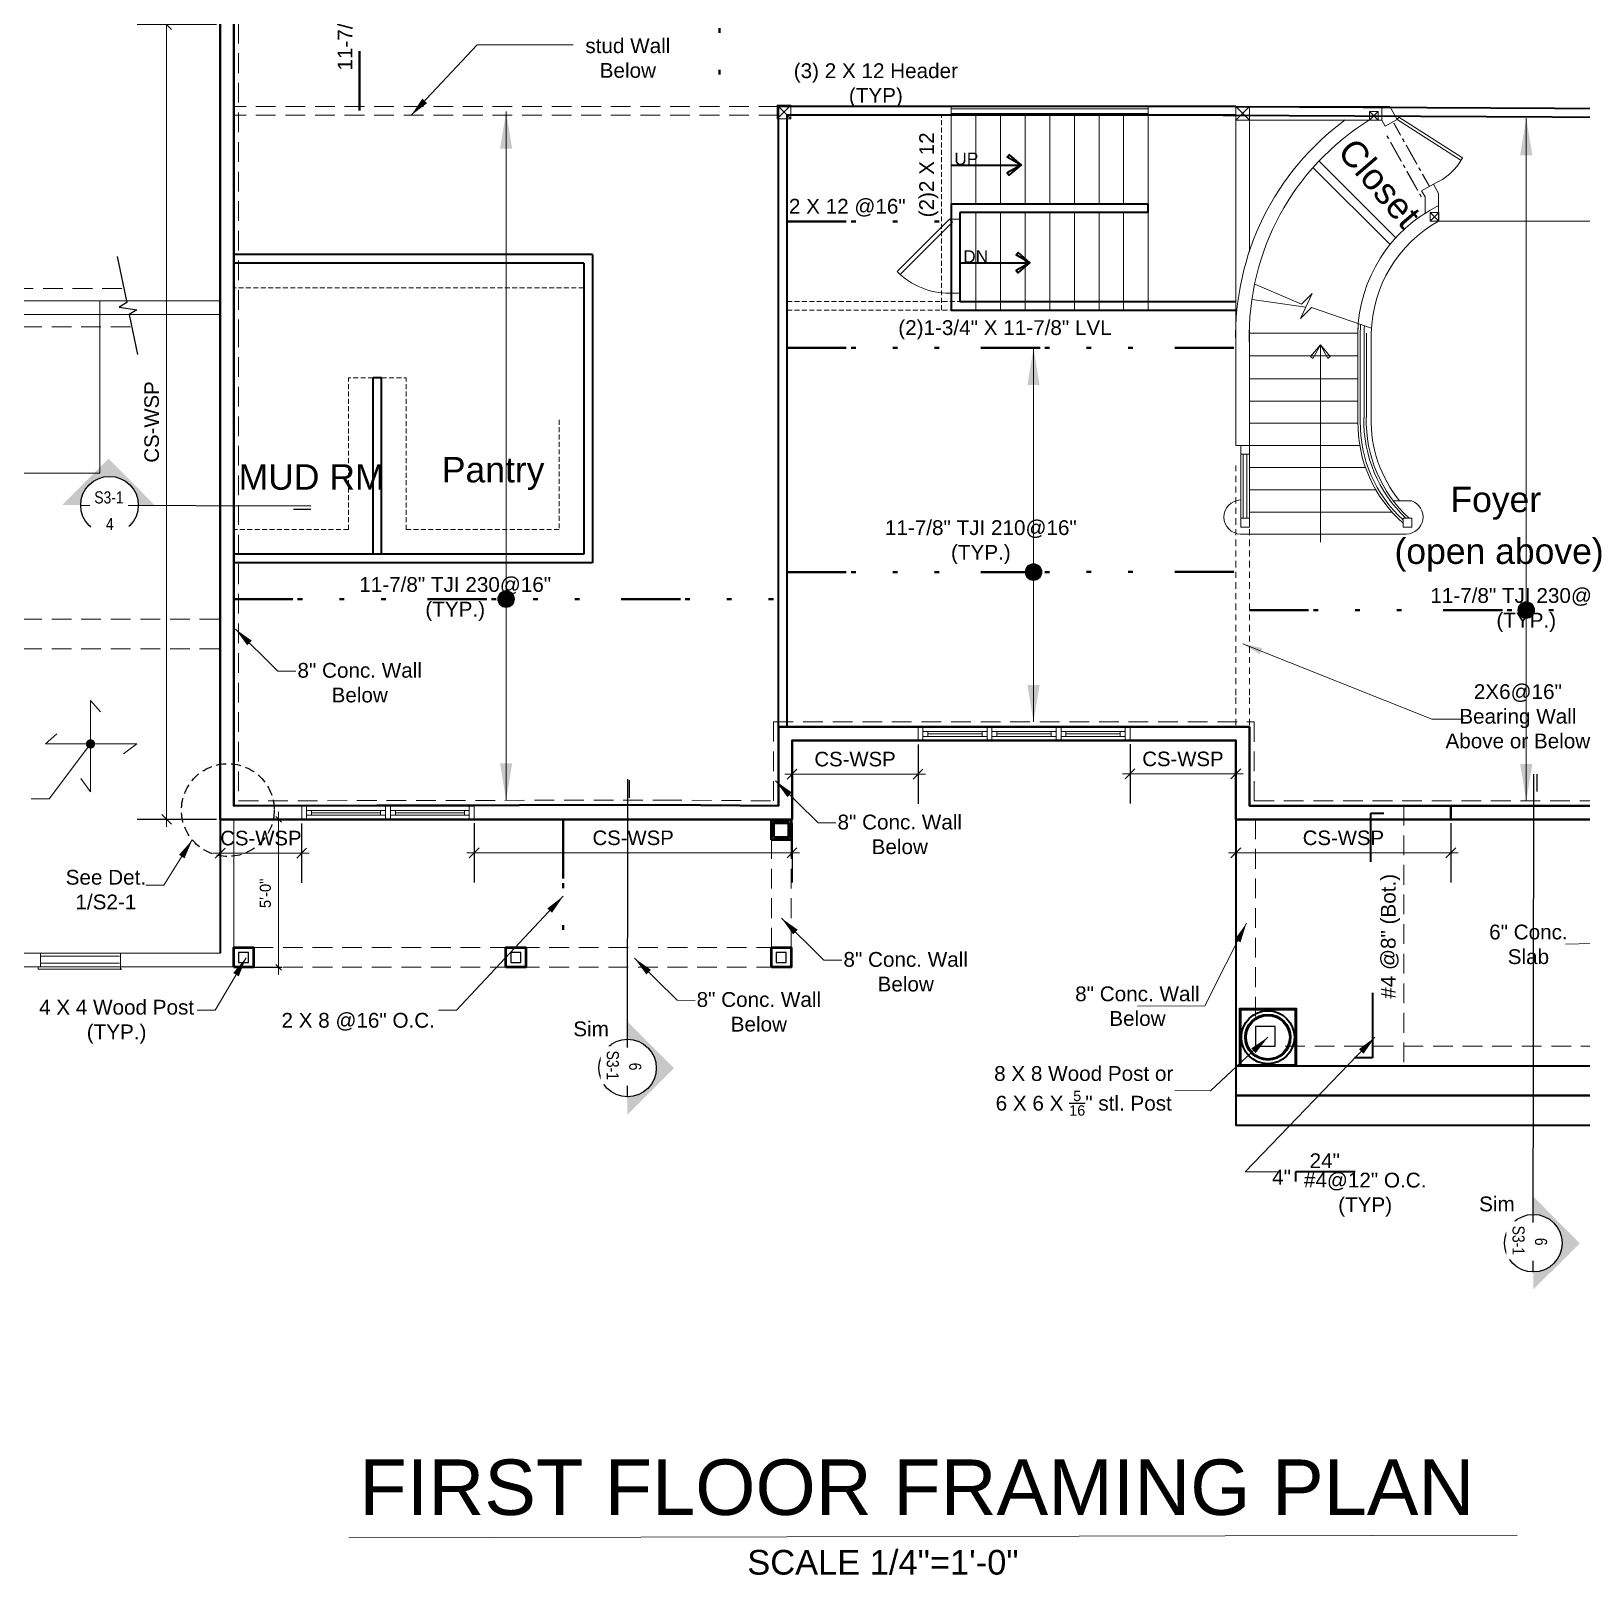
# Model space of a CAD drawing. Extents: x 4834 to 83801, y -13735 to 32221.
# Drawn here: x 11977 to 12607, y -8131 to -7505 of the extents above; entities that cross this region are included whole.
import ezdxf

# ---------------------------------------------------------------- set-up
doc = ezdxf.new("R2010")
doc.units = 0
doc.header["$LTSCALE"] = 8
doc.header["$MEASUREMENT"] = 0
for name, pattern in [('10183Civbase$0$DASHED', [0.75, 0.5, -0.25]), ('11136-Civbase$0${ Gas Line }', [3.355, 1, -0.08, 0.08, -0.625, 0.08, -0.625, 0.08, -0.625, -0.08, 0.08]), ('Dashed', [0.75, 0.5, -0.25]), ('Hidden (½x)', [0.1875, 0.125, -0.0625])]:
    doc.linetypes.add(name, pattern=pattern)
doc.layers.get('0').update_dxf_attribs({"lineweight": 9})
doc.layers.get('DefPoints').update_dxf_attribs({"color": 17})
for name, color, linetype in [('$1$DETAIL', 1, 'Continuous'), ('ANNSXTEXT', 2, 'Continuous'), ('PDF3_Text', 7, 'Continuous'), ('S-DIM', 3, 'Continuous'), ('S-MARK', 3, 'Continuous')]:
    doc.layers.add(name, color=color, linetype=linetype)
for name, color, linetype, lineweight in [('A-DIM-480', 52, 'Continuous', 18), ('A-stairs', 30, 'Continuous', 13), ('A-WALL', 7, 'Continuous', 40), ('A-Wall-New', 1, 'Continuous', 50), ('A-windoor', 2, 'Continuous', 13), ('AA-text', 1, 'Continuous', 25), ('Details', 2, 'Continuous', 15), ('DIM', 8, 'Continuous', 5), ('DIM_DA', 4, 'Continuous', 25), ('door', 43, 'Continuous', 13), ('TEXT', 6, 'Continuous', 25)]:
    doc.layers.add(name, color=color, linetype=linetype, lineweight=lineweight)
doc.layers.add('PDF2_Layer 1', color=7, linetype='Continuous', true_color=0xffffff)
doc.styles.add('Arial_1', font='arial.ttf', dxfattribs={"height": 5.901198})
doc.styles.add('PDF Arial', font='arial.ttf')
doc.styles.get("Standard").update_dxf_attribs({"font": 'stylu.ttf'})
doc.styles.add('Technic', font='technic_.ttf', dxfattribs={"height": 9.27907})
doc.styles.add('TX_1-4in', font='arial.ttf', dxfattribs={"height": 4})
doc.dimstyles.new('Forum 24', dxfattribs={"dimscale": 24, "dimtxt": 0.1875, "dimasz": 0.09375, "dimexe": 0.0625, "dimexo": 0.0625, "dimgap": 0.125, "dimtad": 1, "dimdec": 4, "dimrnd": 1, "dimzin": 7, "dimdsep": 46, "dimlunit": 4, "dimtxsty": 'Standard', "dimblk": 'OBLIQUE', "dimblk1": 'DIMTICK', "dimblk2": 'OBLIQUE', "dimcen": -0.0625, "dimdle": 0.125, "dimclrd": 256, "dimclre": 256, "dimclrt": 256, "dimadec": 0, "dimazin": 0, "dimtfac": 1, "dimtdec": 4, "dimtmove": 1, "dimatfit": 3, "dimfxl": 0.0625, "dimtvp": 1.2, "dimfrac": 2, "dimtolj": 1, "dimtzin": 7, "dimlwd": 13, "dimarcsym": 0})

# ---------------------------------------------------------------- blocks, each defined once
blk = doc.blocks.new('*U153')
for p, q in [((-18, 0), (14, 0)), ((-18, -3.75), (-18, -1.75)), ((-18, -1.75), (14, -1.75)), ((14, -3.75), (-18, -3.75)), ((-18, -5.5), (14, -5.5)), ((-16, -1.75), (-16, -3.75)), ((12, -2.75), (-16, -2.75)), ((12, -1.75), (12, -3.75)), ((14, -1.75), (14, -3.75))]:
    blk.add_line(p, q)
blk.add_lwpolyline([(-18, -5.5), (-20, -5.5), (-20, 0), (-18, 0)], close=True)
at = {"extrusion": (0, 0, -1)}
blk.add_lwpolyline([(-14, -5.5), (-16, -5.5), (-16, 0), (-14, 0)], close=True, dxfattribs=at)
blk = doc.blocks.new('*U427')
for p, q in [((-30, 0), (-30, 4)), ((0, 0), (0, 4))]:
    blk.add_line(p, q)
blk.add_lwpolyline([(0, 0), (-21.21, -21.21), (-22.45, -19.98), (-1.24, 1.24)], close=True)
blk.add_arc((0, 0), 30, 180, 225)
blk = doc.blocks.new('_Oblique')
at = {"color": 0, "linetype": 'ByBlock', "lineweight": -2}
blk.add_line((-0.5, -0.5), (0.5, 0.5), dxfattribs=at)
blk = doc.blocks.new('*D589')
at = {"layer": 'A-DIM-480', "lineweight": -2, "transparency": 16777216}
for p, q in [((12060.97, -7824.5), (12079.17, -7824.5)), ((12060.97, -7884.5), (12079.17, -7884.5))]:
    blk.add_line(p, q, dxfattribs=at)
at = {"layer": 'A-DIM-480', "lineweight": 13, "transparency": 16777216}
blk.add_line((12077.67, -7821.5), (12077.67, -7887.5), dxfattribs=at)
at = {"layer": 'DefPoints', "color": 0, "transparency": 16777216}
for p in [(12059.47, -7824.5), (12059.47, -7884.5), (12077.67, -7884.5)]:
    blk.add_point(p, dxfattribs=at)
at = {"layer": 'A-DIM-480', "lineweight": 13, "transparency": 16777216, "xscale": 2.25, "yscale": 2.25, "zscale": 2.25}
for p, rotation in [((12077.67, -7824.5), 90), ((12077.67, -7884.5), 270)]:
    blk.add_blockref('_Oblique', p, dxfattribs=dict(at, rotation=rotation))
at = {"layer": 'A-DIM-480', "transparency": 16777216, "insert": (12072.31, -7854.5), "char_height": 4.5, "attachment_point": 5, "rotation": 90}
blk.add_mtext('\\A1;5\'-0"', dxfattribs=at)
blk = doc.blocks.new('DIMTICK')
for p, q in [((0, 1), (0, -1)), ((-1, 0), (1, 0))]:
    blk.add_line(p, q)
at = {"const_width": 0.141}
blk.add_lwpolyline([(0.707, 0.707), (-0.707, -0.707)], dxfattribs=at)
blk = doc.blocks.new('*U154')
for p, q in [((-18, 0), (8, 0)), ((-18, -3.75), (-18, -1.75)), ((-18, -1.75), (8, -1.75)), ((8, -3.75), (-18, -3.75)), ((-18, -5.5), (8, -5.5)), ((-16, -1.75), (-16, -3.75)), ((6, -2.75), (-16, -2.75)), ((6, -1.75), (6, -3.75)), ((8, -1.75), (8, -3.75))]:
    blk.add_line(p, q)
blk.add_lwpolyline([(-18, -5.5), (-20, -5.5), (-20, 0), (-18, 0)], close=True)
at = {"extrusion": (0, 0, -1)}
blk.add_lwpolyline([(-8, -5.5), (-10, -5.5), (-10, 0), (-8, 0)], close=True, dxfattribs=at)
blk = doc.blocks.new('*U161')
for p, q in [((-12, 0), (14, 0)), ((-12, -3.75), (-12, -1.75)), ((-12, -1.75), (14, -1.75)), ((14, -3.75), (-12, -3.75)), ((-12, -5.5), (14, -5.5)), ((-10, -1.75), (-10, -3.75)), ((12, -2.75), (-10, -2.75)), ((12, -1.75), (12, -3.75)), ((14, -1.75), (14, -3.75))]:
    blk.add_line(p, q)
blk.add_lwpolyline([(-12, -5.5), (-14, -5.5), (-14, 0), (-12, 0)], close=True)
at = {"extrusion": (0, 0, -1)}
blk.add_lwpolyline([(-14, -5.5), (-16, -5.5), (-16, 0), (-14, 0)], close=True, dxfattribs=at)
blk = doc.blocks.new('*D604')
at = {"layer": 'DefPoints', "color": 0, "linetype": 'ByBlock', "transparency": 16777216}
for p in [(12053.93, -7502.2), (12032.26, -7824.5), (12053.97, -7824.5)]:
    blk.add_point(p, dxfattribs=at)
at = {"layer": 'DIM_DA', "linetype": 'ByBlock', "lineweight": -2, "transparency": 16777216}
for p, q in [((12052.43, -7502.2), (12020.26, -7502.2)), ((12052.47, -7824.5), (12020.26, -7824.5))]:
    blk.add_line(p, q, dxfattribs=at)
at = {"layer": 'DIM_DA', "lineweight": 13, "transparency": 16777216}
blk.add_line((12032.26, -7499.2), (12032.26, -7827.5), dxfattribs=at)
at = {"layer": 'DIM_DA', "linetype": 'ByBlock', "lineweight": 13, "transparency": 16777216, "xscale": 4, "yscale": 4, "zscale": 4}
for p, rotation in [((12032.26, -7502.2), 90), ((12032.26, -7824.5), 270)]:
    blk.add_blockref('_Oblique', p, dxfattribs=dict(at, rotation=rotation))
at = {"layer": 'DIM_DA', "linetype": 'ByBlock', "transparency": 16777216, "insert": (12026.21, -7663.35), "char_height": 5.901, "attachment_point": 5, "rotation": 90, "style": 'Arial_1'}
blk.add_mtext('\\A1;CS-WSP', dxfattribs=at)
blk = doc.blocks.new('*D615')
at = {"layer": 'DefPoints', "color": 0, "linetype": 'ByBlock', "transparency": 16777216}
for p in [(12465.95, -7824.5), (12553.2, -7824.5), (12553.2, -7838.07)]:
    blk.add_point(p, dxfattribs=at)
at = {"layer": 'DIM_DA', "linetype": 'ByBlock', "lineweight": -2, "transparency": 16777216}
for p, q in [((12465.95, -7826), (12465.95, -7850.07)), ((12553.2, -7826), (12553.2, -7850.07))]:
    blk.add_line(p, q, dxfattribs=at)
at = {"layer": 'DIM_DA', "lineweight": 13, "transparency": 16777216}
blk.add_line((12462.95, -7838.07), (12556.2, -7838.07), dxfattribs=at)
at = {"layer": 'DIM_DA', "linetype": 'ByBlock', "lineweight": 13, "transparency": 16777216, "xscale": 4, "yscale": 4, "zscale": 4, "rotation": 180}
blk.add_blockref('_Oblique', (12465.95, -7838.07), dxfattribs=at)
at = {"layer": 'DIM_DA', "linetype": 'ByBlock', "lineweight": 13, "transparency": 16777216, "xscale": 4, "yscale": 4, "zscale": 4}
blk.add_blockref('_Oblique', (12553.2, -7838.07), dxfattribs=at)
at = {"layer": 'DIM_DA', "linetype": 'ByBlock', "transparency": 16777216, "insert": (12509.58, -7832.02), "char_height": 5.901, "attachment_point": 5, "style": 'Arial_1'}
blk.add_mtext('\\A1;CS-WSP', dxfattribs=at)
blk = doc.blocks.new('*D616')
at = {"layer": 'DefPoints', "color": 0, "linetype": 'ByBlock', "transparency": 16777216}
for p in [(12423.05, -7792.5), (12465.95, -7792.5), (12465.95, -7806.07)]:
    blk.add_point(p, dxfattribs=at)
at = {"layer": 'DIM_DA', "linetype": 'ByBlock', "lineweight": -2, "transparency": 16777216}
for p, q in [((12423.05, -7794), (12423.05, -7818.07)), ((12465.95, -7794), (12465.95, -7818.07))]:
    blk.add_line(p, q, dxfattribs=at)
at = {"layer": 'DIM_DA', "lineweight": 13, "transparency": 16777216}
blk.add_line((12420.05, -7806.07), (12468.95, -7806.07), dxfattribs=at)
at = {"layer": 'DIM_DA', "linetype": 'ByBlock', "lineweight": 13, "transparency": 16777216, "xscale": 4, "yscale": 4, "zscale": 4, "rotation": 180}
blk.add_blockref('_Oblique', (12423.05, -7806.07), dxfattribs=at)
at = {"layer": 'DIM_DA', "linetype": 'ByBlock', "lineweight": 13, "transparency": 16777216, "xscale": 4, "yscale": 4, "zscale": 4}
blk.add_blockref('_Oblique', (12465.95, -7806.07), dxfattribs=at)
at = {"layer": 'DIM_DA', "linetype": 'ByBlock', "transparency": 16777216, "insert": (12444.5, -7800.02), "char_height": 5.901, "attachment_point": 5, "style": 'Arial_1'}
blk.add_mtext('\\A1;CS-WSP', dxfattribs=at)
blk = doc.blocks.new('*D617')
at = {"layer": 'DefPoints', "color": 0, "linetype": 'ByBlock', "transparency": 16777216}
for p in [(12285.95, -7792.5), (12337.05, -7792.58), (12337.05, -7806.15)]:
    blk.add_point(p, dxfattribs=at)
at = {"layer": 'DIM_DA', "linetype": 'ByBlock', "lineweight": -2, "transparency": 16777216}
for p, q in [((12285.95, -7794), (12285.95, -7818.15)), ((12337.05, -7794.08), (12337.05, -7818.15))]:
    blk.add_line(p, q, dxfattribs=at)
at = {"layer": 'DIM_DA', "lineweight": 13, "transparency": 16777216}
blk.add_line((12282.95, -7806.15), (12340.05, -7806.15), dxfattribs=at)
at = {"layer": 'DIM_DA', "linetype": 'ByBlock', "lineweight": 13, "transparency": 16777216, "xscale": 4, "yscale": 4, "zscale": 4, "rotation": 180}
blk.add_blockref('_Oblique', (12285.95, -7806.15), dxfattribs=at)
at = {"layer": 'DIM_DA', "linetype": 'ByBlock', "lineweight": 13, "transparency": 16777216, "xscale": 4, "yscale": 4, "zscale": 4}
blk.add_blockref('_Oblique', (12337.05, -7806.15), dxfattribs=at)
at = {"layer": 'DIM_DA', "linetype": 'ByBlock', "transparency": 16777216, "insert": (12311.5, -7800.1), "char_height": 5.901, "attachment_point": 5, "style": 'Arial_1'}
blk.add_mtext('\\A1;CS-WSP', dxfattribs=at)
blk = doc.blocks.new('*D618')
at = {"layer": 'DefPoints', "color": 0, "linetype": 'ByBlock', "transparency": 16777216}
for p in [(12157.03, -7824.5), (12285.95, -7824.5), (12285.95, -7838.07)]:
    blk.add_point(p, dxfattribs=at)
at = {"layer": 'DIM_DA', "linetype": 'ByBlock', "lineweight": -2, "transparency": 16777216}
for p, q in [((12157.03, -7826), (12157.03, -7850.07)), ((12285.95, -7826), (12285.95, -7850.07))]:
    blk.add_line(p, q, dxfattribs=at)
at = {"layer": 'DIM_DA', "lineweight": 13, "transparency": 16777216}
blk.add_line((12154.03, -7838.07), (12288.95, -7838.07), dxfattribs=at)
at = {"layer": 'DIM_DA', "linetype": 'ByBlock', "lineweight": 13, "transparency": 16777216, "xscale": 4, "yscale": 4, "zscale": 4, "rotation": 180}
blk.add_blockref('_Oblique', (12157.03, -7838.07), dxfattribs=at)
at = {"layer": 'DIM_DA', "linetype": 'ByBlock', "lineweight": 13, "transparency": 16777216, "xscale": 4, "yscale": 4, "zscale": 4}
blk.add_blockref('_Oblique', (12285.95, -7838.07), dxfattribs=at)
at = {"layer": 'DIM_DA', "linetype": 'ByBlock', "transparency": 16777216, "insert": (12221.49, -7832.02), "char_height": 5.901, "attachment_point": 5, "style": 'Arial_1'}
blk.add_mtext('\\A1;CS-WSP', dxfattribs=at)
blk = doc.blocks.new('*D619')
at = {"layer": 'DefPoints', "color": 0, "linetype": 'ByBlock', "transparency": 16777216}
for p in [(12087.03, -7824.62), (12053.97, -7824.84), (12087.03, -7838.18)]:
    blk.add_point(p, dxfattribs=at)
at = {"layer": 'DIM_DA', "linetype": 'ByBlock', "lineweight": -2, "transparency": 16777216}
for p, q in [((12053.97, -7826.34), (12053.97, -7850.18)), ((12087.03, -7826.12), (12087.03, -7850.18))]:
    blk.add_line(p, q, dxfattribs=at)
at = {"layer": 'DIM_DA', "lineweight": 13, "transparency": 16777216}
blk.add_line((12050.97, -7838.18), (12090.03, -7838.18), dxfattribs=at)
at = {"layer": 'DIM_DA', "linetype": 'ByBlock', "lineweight": 13, "transparency": 16777216, "xscale": 4, "yscale": 4, "zscale": 4, "rotation": 180}
blk.add_blockref('_Oblique', (12053.97, -7838.18), dxfattribs=at)
at = {"layer": 'DIM_DA', "linetype": 'ByBlock', "lineweight": 13, "transparency": 16777216, "xscale": 4, "yscale": 4, "zscale": 4}
blk.add_blockref('_Oblique', (12087.03, -7838.18), dxfattribs=at)
at = {"layer": 'DIM_DA', "linetype": 'ByBlock', "transparency": 16777216, "insert": (12070.5, -7832.13), "char_height": 5.901, "attachment_point": 5, "style": 'Arial_1'}
blk.add_mtext('\\A1;CS-WSP', dxfattribs=at)

msp = doc.modelspace()

# ---------------------------------------------------------------- hatches: boundary and pattern name
at = {"layer": 'DIM'}
h = msp.add_hatch(color=1, dxfattribs=at)
h.dxf.hatch_style = 1
edge = h.paths.add_edge_path()
edge.add_arc((12383.88898, -7724.20035), 3.37863, 0, 360)
h = msp.add_hatch(color=1, dxfattribs=at)
h.dxf.hatch_style = 1
edge = h.paths.add_edge_path()
edge.add_arc((12169.96492, -7735.15103), 3.37863, 0, 360)
h = msp.add_hatch(color=1, dxfattribs=at)
h.dxf.hatch_style = 1
edge = h.paths.add_edge_path()
edge.add_arc((12583.75496, -7739.62381), 3.37863, 0, 360)
at = {"layer": 'S-MARK'}
h = msp.add_hatch(color=256, dxfattribs=at)
edge = h.paths.add_edge_path()
edge.add_line((12008.66413, -7678.24146), (11989.77131, -7697.07265))
edge.add_line((11989.77131, -7697.07265), (11997.40985, -7697.03888))
edge.add_arc((12009.08116, -7697.1003), 11.67146, -0.11388232, 179.6984626, ccw=False)
edge.add_line((12020.7526, -7697.1235), (12027.49531, -7697.13428))
edge.add_line((12027.49531, -7697.13428), (12008.66413, -7678.24146))
for points in [[(12238.07013, -7925.40392), (12219.23894, -7906.5111), (12219.2272, -7913.70166, -1), (12219.18906, -7937.04455), (12219.17732, -7944.2351)], [(12605.48204, -7996.40276), (12586.65086, -7977.50995), (12586.63911, -7984.7005, -1), (12586.60098, -8008.04339), (12586.58923, -8015.23395)]]:
    msp.add_hatch(color=256, dxfattribs=at).paths.add_polyline_path(points)

# ---------------------------------------------------------------- linework, layer by layer
at = {"layer": '$1$DETAIL'}
for p, q in [((12065.46384, -7878.50404), (12061.46384, -7878.50404)), ((12061.46384, -7878.50404), (12061.46384, -7882.50404)), ((12065.46384, -7882.50404), (12065.46384, -7878.50404)), ((12175.9316, -7878.50404), (12171.9316, -7878.50404)), ((12171.9316, -7878.50404), (12171.9316, -7882.50404)), ((12175.9316, -7882.50404), (12175.9316, -7878.50404)), ((12283.561, -7878.50404), (12279.561, -7878.50404)), ((12279.561, -7878.50404), (12279.561, -7882.50404)), ((12283.561, -7882.50404), (12283.561, -7878.50404)), ((12061.46384, -7882.50404), (12065.46384, -7882.50404)), ((12171.9316, -7882.50404), (12175.9316, -7882.50404)), ((12279.561, -7882.50404), (12283.561, -7882.50404))]:
    msp.add_line(p, q, dxfattribs=at)
msp.add_lwpolyline([(12473.95492, -7916.50381), (12481.95492, -7916.50381), (12481.95492, -7908.50381), (12473.95492, -7908.50381)], close=True, dxfattribs=at)
at = {"layer": 'A-stairs'}
for p, q in [((12350.45208, -7535.46448), (12350.45208, -7574.96448)), ((12350.45208, -7536.3123), (12430.45208, -7536.3123)), ((12350.45208, -7538.3123), (12430.45208, -7538.3123)), ((12360.45208, -7538.96448), (12360.45208, -7574.96448)), ((12370.45208, -7538.96448), (12370.45208, -7574.96448)), ((12380.45208, -7538.96448), (12380.45208, -7574.96448)), ((12390.45208, -7538.96448), (12390.45208, -7574.96448)), ((12400.45208, -7538.96448), (12400.45208, -7574.96448)), ((12410.45208, -7538.96448), (12410.45208, -7574.96448)), ((12420.45208, -7538.96448), (12420.45208, -7574.96448)), ((12430.45208, -7535.46448), (12430.45208, -7574.96448)), ((12360.45208, -7578.46448), (12360.45208, -7617.98448)), ((12370.45208, -7578.46448), (12370.45208, -7617.98448)), ((12380.45208, -7578.46448), (12380.45208, -7617.98448)), ((12390.45208, -7578.46448), (12390.45208, -7617.98448)), ((12400.45208, -7578.46448), (12400.45208, -7617.98448)), ((12410.45208, -7578.46448), (12410.45208, -7617.98448)), ((12420.45208, -7578.46448), (12420.45208, -7617.98448)), ((12430.45208, -7578.46448), (12430.45208, -7617.98448)), ((12613.71499, -7581.94448), (12548.05297, -7581.94448))]:
    msp.add_line(p, q, dxfattribs=at)
for points in [[(12279.96878, -7540.36971), (12285.48811, -7540.36971), (12285.48811, -7534.84971), (12279.96878, -7534.84971)], [(12465.95492, -7540.98448), (12471.47426, -7540.98448), (12471.47426, -7535.46448), (12465.95492, -7535.46448)], [(12523.71492, -7540.98448), (12520.19426, -7540.98448), (12520.19426, -7537.46448), (12523.71492, -7537.46448)], [(12531.39492, -7540.74448), (12557.31426, -7557.30448), (12557.95492, -7556.26448), (12532.03426, -7539.70448)], [(12544.75486, -7581.94448), (12548.27486, -7581.94448), (12548.27486, -7578.42515), (12544.75486, -7578.42515)], [(12467.95492, -7676.42381), (12471.47426, -7676.42381), (12471.47426, -7672.90381), (12467.95492, -7672.90381)], [(12467.95492, -7705.94381), (12471.47426, -7705.94381), (12471.47426, -7702.42381), (12467.95492, -7702.42381)], [(12533.87492, -7705.94381), (12537.31492, -7705.94381), (12537.31492, -7702.42381), (12533.87492, -7702.42381)]]:
    msp.add_lwpolyline(points, close=True, dxfattribs=at)
for points in [[(12279.96878, -7534.84971), (12285.48811, -7540.36971)], [(12285.48878, -7534.84971), (12279.96944, -7540.36971)], [(12465.95492, -7540.98448), (12465.95492, -7535.46448), (12528.43426, -7535.46448), (12531.39492, -7540.74448)], [(12465.95492, -7535.46448), (12471.47426, -7540.98448)], [(12465.95492, -7672.90381), (12465.95492, -7540.98381)], [(12525.23492, -7540.98448), (12520.19426, -7540.98448), (12465.95492, -7540.98448), (12510.35492, -7540.98448)], [(12471.47492, -7535.46448), (12465.95559, -7540.98448)], [(12471.47492, -7594.34448), (12471.47492, -7540.98448)], [(12523.71492, -7540.98448), (12520.19426, -7537.46448)], [(12520.19492, -7540.98448), (12523.71559, -7537.46448)], [(12525.23492, -7540.98448), (12525.23492, -7535.46448)], [(12531.39559, -7540.74448), (12526.59492, -7543.46448), (12525.23559, -7540.98448)], [(12497.23492, -7560.10441), (12528.35492, -7591.22508)], [(12499.71492, -7557.62448), (12530.83492, -7588.74448)], [(12542.75486, -7578.74448), (12542.75486, -7572.10448), (12541.31486, -7569.62448)], [(12548.27492, -7581.94448), (12544.75426, -7578.42515)], [(12544.75486, -7581.94448), (12548.27552, -7578.42515)], [(12496.67492, -7616.90381), (12492.19426, -7621.38448), (12496.91426, -7611.22381), (12492.59426, -7615.54381), (12473.63426, -7607.46381)], [(12494.35492, -7616.82381), (12472.51492, -7613.62315)], [(12520.99499, -7625.30315), (12496.67499, -7616.90315)], [(12471.47492, -7642.18381), (12471.47492, -7626.10448)], [(12471.47492, -7681.86381), (12471.47492, -7627.38381), (12515.47492, -7627.38381), (12515.47492, -7663.22381)], [(12518.91499, -7661.54381), (12518.91499, -7627.38448)], [(12500.27492, -7712.10381), (12500.27492, -7632.02315), (12503.31426, -7637.62315), (12504.27492, -7636.82381), (12500.27492, -7632.02315), (12497.23426, -7637.62315), (12496.27492, -7636.82381), (12500.27492, -7632.02315)], [(12517.95492, -7629.62381), (12517.95492, -7661.70381)], [(12515.47492, -7636.58315), (12471.47492, -7636.58315)], [(12515.47492, -7645.86381), (12471.47492, -7645.86381)], [(12520.91499, -7645.62381), (12520.91499, -7657.86381)], [(12471.47492, -7664.58315), (12471.47492, -7648.82381)], [(12515.47492, -7654.90381), (12471.47492, -7654.90381)], [(12515.47492, -7663.86381), (12471.47492, -7663.86381)], [(12516.19492, -7672.90381), (12471.47492, -7672.90381), (12465.95559, -7672.90381)], [(12467.95492, -7702.42381), (12467.95492, -7676.42381), (12471.47426, -7676.42381)], [(12468.99499, -7702.42381), (12468.99499, -7676.42381)], [(12470.43492, -7702.42381), (12470.43492, -7676.42381)], [(12471.47492, -7702.42381), (12471.47492, -7676.42381)], [(12465.95492, -7680.98381), (12465.95492, -7683.30315)], [(12465.95492, -7685.14381), (12465.95492, -7687.78381)], [(12518.51492, -7681.86381), (12471.47426, -7681.86381)], [(12471.47492, -7680.98381), (12471.47492, -7683.30315)], [(12471.47492, -7685.14381), (12471.47492, -7687.78381)], [(12465.95492, -7689.54381), (12465.95492, -7691.94448)], [(12522.67492, -7690.90381), (12471.47426, -7690.90381)], [(12471.47492, -7689.54381), (12471.47492, -7691.94448)], [(12465.95492, -7693.78381), (12465.95492, -7696.42381)], [(12465.95492, -7698.18381), (12465.95492, -7700.58381)], [(12471.47492, -7693.78381), (12471.47492, -7696.42381)], [(12471.47492, -7698.18381), (12471.47492, -7700.58381)], [(12537.31492, -7695.38381), (12529.95559, -7695.38381)], [(12465.95492, -7702.42381), (12465.95492, -7705.06381)], [(12529.23492, -7699.86381), (12471.47426, -7699.86381)], [(12471.47492, -7702.42381), (12471.47492, -7705.06381)], [(12465.95492, -7706.82381), (12465.95492, -7709.22381)], [(12465.95492, -7711.06381), (12465.95492, -7713.70381)], [(12535.15492, -7708.90381), (12467.95559, -7708.90381)], [(12471.47492, -7706.82381), (12471.47492, -7709.22381)], [(12471.47492, -7711.06381), (12471.47492, -7713.70381)], [(12465.95492, -7715.46315), (12465.95492, -7717.86381)], [(12471.47492, -7715.46315), (12471.47492, -7717.86381)], [(12465.95492, -7719.70381), (12465.95492, -7722.34381)], [(12471.47492, -7719.70381), (12471.47492, -7722.34381)], [(12465.95492, -7724.10381), (12465.95492, -7726.50381)], [(12465.95492, -7728.34381), (12465.95492, -7730.98381)], [(12471.47492, -7724.10381), (12471.47492, -7726.50381)], [(12471.47492, -7728.34381), (12471.47492, -7730.98381)], [(12465.95492, -7732.74315), (12465.95492, -7735.14381)], [(12471.47492, -7732.74315), (12471.47492, -7735.14381)], [(12465.95492, -7736.98381), (12465.95492, -7739.62381)], [(12465.95492, -7741.38381), (12465.95492, -7743.78381)], [(12471.47492, -7736.98381), (12471.47492, -7739.62381)], [(12471.47492, -7741.38381), (12471.47492, -7743.78381)], [(12465.95492, -7745.62381), (12465.95492, -7748.26381)], [(12471.47492, -7745.62381), (12471.47492, -7748.26381)], [(12465.95492, -7750.02315), (12465.95492, -7752.42381)], [(12465.95492, -7754.26381), (12465.95492, -7756.90381)], [(12471.47492, -7750.02315), (12471.47492, -7752.42381)], [(12471.47492, -7754.26381), (12471.47492, -7756.90381)], [(12465.95492, -7758.66381), (12465.95492, -7761.06381)], [(12471.47492, -7758.66381), (12471.47492, -7761.06381)], [(12465.95492, -7762.90381), (12465.95492, -7765.54381)], [(12465.95492, -7767.30315), (12465.95492, -7769.70381)], [(12471.47492, -7762.90381), (12471.47492, -7765.54381)], [(12471.47492, -7767.30315), (12471.47492, -7769.70381)], [(12465.95492, -7771.54381), (12465.95492, -7774.18381)], [(12471.47492, -7771.54381), (12471.47492, -7774.18381)], [(12465.95492, -7775.07351), (12465.95492, -7777.71351)], [(12465.95492, -7779.47284), (12465.95492, -7781.87351)], [(12471.47492, -7775.07351), (12471.47492, -7777.71351)], [(12471.47492, -7779.47284), (12471.47492, -7781.87351)], [(12465.95492, -7783.71351), (12465.95492, -7786.35351)], [(12471.47492, -7783.71351), (12471.47492, -7786.35351)]]:
    msp.add_lwpolyline(points, dxfattribs=at)
for points in [[(12520.91499, -7661.54381), (12520.91499, -7627.38448, -0.265595751), (12548.19492, -7581.86448), (12548.19492, -7570.66448), (12546.11559, -7566.90448), (12541.31492, -7569.62448)], [(12516.43492, -7663.22381), (12516.43492, -7627.38381, -0.017137568), (12516.56159, -7623.72515)]]:
    msp.add_lwpolyline(points, format="xyb", dxfattribs=at)
for centre, radius, start, end in [((12574.39682, -7628.46198), 108.52015, 126.18862973, 181.30728704), ((12574.39448, -7628.46174), 103.00048, 121.76701533, 181.34039933), ((12537.28199, -7545.18833), 23.39549, 292.14665107, 331.90593079), ((12574.39639, -7628.46449), 59.00045, 116.37231555, 178.8293423), ((12569.98765, -7627.37349), 54.51206, 175.80564923, 180.00104607), ((12572.77472, -7628.51792), 54.83095, 175.60608831, 181.15569092), ((12569.19903, -7663.90273), 53.72248, 179.21546726, 228.87695186), ((12569.1945, -7663.90417), 52.75794, 179.20896881, 227.92353473), ((12572.55945, -7662.78234), 54.68268, 178.82584692, 226.416946), ((12572.55017, -7662.7852), 53.7164, 178.66937978, 227.55065087), ((12572.55771, -7662.78215), 51.72334, 178.67244474, 219.05007308), ((12468.07198, -7701.90407), 6.91973, 91.63188361, 268.35982299), ((12534.95638, -7701.90254), 6.92079, 271.64389975, 70.47443192)]:
    msp.add_arc(centre, radius, start, end, dxfattribs=at)
for points in [[(12528.19426, -7548.42448), (12526.99492, -7547.38448), (12527.47426, -7547.14448)], [(12527.71492, -7548.66448), (12528.19426, -7548.42448), (12526.99492, -7547.38448)], [(12532.99626, -7546.98448), (12529.79559, -7542.18381), (12530.19492, -7541.94448)], [(12532.59492, -7547.22448), (12532.99626, -7546.98448), (12529.79559, -7542.18381)], [(12533.31499, -7557.62448), (12528.51499, -7550.02381), (12528.91499, -7549.78448)], [(12532.91499, -7557.86448), (12533.31499, -7557.62448), (12528.51499, -7550.02381)], [(12534.51559, -7549.62448), (12533.31492, -7548.58448), (12533.79559, -7548.26448)], [(12534.03492, -7549.86448), (12534.51559, -7549.62448), (12533.31492, -7548.58448)], [(12539.63492, -7558.74448), (12534.83492, -7551.14448), (12535.23492, -7550.90448)], [(12539.23492, -7558.98448), (12539.63492, -7558.74448), (12534.83492, -7551.14448)], [(12534.83559, -7560.18448), (12533.63492, -7559.14448), (12534.03492, -7558.90448)], [(12534.35492, -7560.42448), (12534.83559, -7560.18448), (12533.63492, -7559.14448)], [(12541.15426, -7561.38448), (12539.95492, -7560.34448), (12540.35492, -7560.10448)], [(12539.95492, -7569.38448), (12535.07426, -7561.78448), (12535.55492, -7561.54448)], [(12539.55492, -7569.62448), (12539.95492, -7569.38448), (12535.07426, -7561.78448)], [(12540.67492, -7561.62448), (12541.15426, -7561.38448), (12539.95492, -7560.34448)], [(12544.67492, -7567.70515), (12541.39492, -7562.90448), (12541.87359, -7562.66448)], [(12544.27492, -7567.94448), (12544.67492, -7567.70515), (12541.39492, -7562.90448)], [(12541.39499, -7571.94455), (12540.27499, -7570.90455), (12540.67499, -7570.66455)], [(12540.99499, -7572.26455), (12541.39499, -7571.94455), (12540.27499, -7570.90455)]]:
    msp.add_solid(points, dxfattribs=at)
at = {"layer": 'A-WALL'}
for p, q in [((12465.95492, -7535.46448), (12280.45492, -7535.46448)), ((12280.45492, -7787.00381), (12280.45492, -7535.46448)), ((12465.95492, -7538.96448), (12283.95492, -7538.96448)), ((12283.95492, -7787.00381), (12283.95492, -7538.96448)), ((12460.83288, -7538.96448), (12886.51492, -7540.98448)), ((12465.95492, -7535.46448), (12886.51492, -7537.46448)), ((12430.45208, -7574.96448), (12350.52252, -7574.96448)), ((12350.52252, -7574.96448), (12350.52252, -7617.98448)), ((12353.95208, -7578.46448), (12353.95208, -7614.48448)), ((12430.45208, -7578.46448), (12353.95208, -7578.46448)), ((12430.45208, -7578.46448), (12430.45208, -7574.96448)), ((12204.93492, -7595.46448), (12204.93492, -7720.50381)), ((12201.43492, -7598.96448), (12201.43492, -7717.00381)), ((12353.95208, -7614.48448), (12465.95492, -7614.48448)), ((12350.45208, -7617.98448), (12465.95492, -7617.98448)), ((12115.97492, -7717.00381), (12115.97492, -7645.39209)), ((12119.47492, -7645.39209), (12115.97492, -7645.39209)), ((12119.47492, -7717.00381), (12119.47492, -7645.39209)), ((12201.43492, -7717.00381), (12059.47492, -7717.00381)), ((12204.93492, -7720.50381), (12059.47492, -7720.50381)), ((12053.97492, -7824.50381), (12053.97492, -7878.81048))]:
    msp.add_line(p, q, dxfattribs=at)
for points in [[(12350.33715, -7559.22437), (12378.81782, -7559.22437), (12373.21715, -7562.26504), (12374.01782, -7563.22437), (12378.81782, -7559.22437), (12373.21715, -7555.96981), (12374.01782, -7555.00915), (12378.81782, -7559.22437)], [(12090.20569, -7595.46448), (12059.88386, -7595.46448)], [(12204.93492, -7595.46448), (12090.20569, -7595.46448)], [(12353.95208, -7598.85544), (12382.43275, -7598.85544), (12376.83208, -7601.89611), (12377.63275, -7602.85544), (12382.43275, -7598.85544), (12376.83208, -7595.60088), (12377.63275, -7594.64022), (12382.43275, -7598.85544)], [(12090.20569, -7598.96448), (12059.88989, -7598.96448)], [(12201.43492, -7598.96448), (12090.20569, -7598.96448)], [(12465.95492, -7824.50381), (12465.95492, -7924.50381), (12696.03426, -7924.50381), (12696.03426, -7828.50381)], [(12465.95492, -7924.50381), (12465.95492, -7948.50381), (12696.03426, -7948.50381), (12696.03426, -7924.50381)], [(12696.03426, -7936.50381), (12465.95492, -7936.50381), (12696.03426, -7936.50381)]]:
    msp.add_lwpolyline(points, dxfattribs=at)
for points in [[(12467.47492, -7924.50381), (12490.59559, -7924.50381), (12490.59559, -7901.38315), (12467.47492, -7901.38315)], [(12467.47492, -7924.50381), (12490.59559, -7924.50381), (12490.59559, -7901.38315), (12467.47492, -7901.38315)], [(12467.87492, -7924.10315), (12490.19426, -7924.10315), (12490.19426, -7901.78381), (12467.87492, -7901.78381)], [(12467.87492, -7924.10315), (12490.19426, -7924.10315), (12490.19426, -7901.78381), (12467.87492, -7901.78381)]]:
    msp.add_lwpolyline(points, close=True, dxfattribs=at)
for centre, radius in [((12478.95529, -7912.86485), 10.76103), ((12478.95529, -7912.86485), 10.76103), ((12478.95516, -7912.86339), 9.23957), ((12478.95516, -7912.86339), 9.23957), ((12478.95574, -7912.86397), 8.84082), ((12478.95574, -7912.86397), 8.84082)]:
    msp.add_circle(centre, radius, dxfattribs=at)
at = {"layer": 'A-Wall-New'}
msp.add_line((12553.20275, -7824.50381), (12553.20275, -7819.00381), dxfattribs=at)
for points in [[(12860.03483, -7792.50381), (12892.03492, -7792.50381), (12892.03492, -7236.42448), (12696.03492, -7236.42448), (12696.03492, -7176.42448), (12437.63587, -7176.42448), (12437.63587, -7236.42448), (12156.0758, -7236.42448), (12156.0758, -7350.33181), (12053.97492, -7350.35503), (12053.97492, -7624.84575)], [(12854.53483, -7787.00381), (12886.53492, -7787.00381), (12886.53492, -7241.92448), (12690.53492, -7241.92448), (12690.53492, -7181.92448), (12443.13587, -7181.92448), (12443.13587, -7241.92448), (12161.5758, -7241.92448), (12161.5758, -7355.83055), (12059.47492, -7355.85376), (12059.47492, -7625.07048)], [(12053.97492, -7624.84575), (12053.97492, -7824.50381), (12233.15162, -7824.50381)], [(12059.47492, -7625.07048), (12059.47492, -7819.00381), (12233.24749, -7818.6628)], [(12233.15162, -7824.50381), (12285.95492, -7824.50381), (12285.95492, -7792.50381), (12465.95492, -7792.50381), (12465.95492, -7824.50381), (12696.03426, -7824.50381), (12696.03499, -7792.50381), (12728.03483, -7792.50381)], [(12233.24749, -7818.6628), (12280.45492, -7819.00381), (12280.45492, -7787.00381), (12471.45492, -7787.00381), (12471.45492, -7819.00381), (12690.53438, -7819.00381), (12690.53511, -7787.00381), (12733.53483, -7787.00381)]]:
    msp.add_lwpolyline(points, dxfattribs=at)
at = {"layer": 'A-Wall-New', "lineweight": 70}
for points in [[(12277.5562, -7832.84418), (12277.5562, -7824.84418), (12285.5562, -7824.84418), (12285.5562, -7832.84418)], [(12278.5562, -7831.84418), (12278.5562, -7825.84418), (12284.5562, -7825.84418), (12284.5562, -7831.84418)], [(12059.47492, -7884.50381), (12059.47492, -7876.50381), (12067.47492, -7876.50381), (12067.47492, -7884.50381)], [(12169.91174, -7884.50381), (12169.91174, -7876.50381), (12177.91174, -7876.50381), (12177.91174, -7884.50381)], [(12277.5562, -7884.50381), (12277.5562, -7876.50381), (12285.5562, -7876.50381), (12285.5562, -7884.50381)]]:
    msp.add_lwpolyline(points, close=True, dxfattribs=at)
at = {"layer": 'ANNSXTEXT', "linetype": '10183Civbase$0$DASHED'}
msp.add_circle((12057.07716, -7820.73782), 18.81347, dxfattribs=at)
at = {"layer": 'Details', "linetype": 'Hidden (½x)', "ltscale": 2}
for p, q in [((12346.54315, -7617.98448), (12346.54315, -7538.96448)), ((12430.45208, -7535.46448), (12350.45208, -7535.46448)), ((12430.45208, -7538.96448), (12350.45208, -7538.96448)), ((12350.52252, -7617.98448), (12350.45208, -7538.96448)), ((12465.95492, -7614.48448), (12283.95492, -7614.48448)), ((12465.95492, -7617.98448), (12283.95492, -7617.98448)), ((12105.97492, -7707.00381), (12105.97492, -7645.39209)), ((12115.97492, -7645.39209), (12105.97492, -7645.39209)), ((12119.47492, -7645.39209), (12129.47492, -7645.39209)), ((12129.47492, -7707.00381), (12129.47492, -7645.39209)), ((12191.43492, -7662.46448), (12191.43492, -7707.00381)), ((12105.97492, -7707.00381), (12059.47492, -7707.00381)), ((12191.43492, -7707.00381), (12129.47492, -7707.00381))]:
    msp.add_line(p, q, dxfattribs=at)
at = {"layer": 'Details', "linetype": 'Dashed', "ltscale": 2}
for p, q in [((12277.5562, -7876.50381), (12277.5562, -7832.84418)), ((12285.5562, -7876.50381), (12285.5562, -7831.84418)), ((12067.47492, -7876.50381), (12277.5562, -7876.50381)), ((12067.47492, -7884.50381), (12277.5562, -7884.50381))]:
    msp.add_line(p, q, dxfattribs=at)
at = {"layer": 'Details', "linetype": 'Hidden (½x)', "ltscale": 2}
msp.add_lwpolyline([(12201.43492, -7608.96448), (12059.47492, -7608.96448)], dxfattribs=at)
at = {"layer": 'DIM', "color": 4, "linetype": '11136-Civbase$0${ Gas Line }', "lineweight": 50, "ltscale": 3}
for p, q in [((12256.49696, -7241.92448), (12256.49696, -7537.51018)), ((12110.52536, -7355.84216), (12110.52536, -7537.51018)), ((12283.95492, -7582.02978), (12346.54315, -7582.02978)), ((12283.95492, -7633.33431), (12465.95492, -7633.33431)), ((12283.95492, -7724.3179), (12465.95492, -7724.10381)), ((12059.47492, -7735.15103), (12280.45492, -7735.15103)), ((12471.47492, -7739.62381), (12696.03499, -7739.62381)), ((12193.08328, -7824.50381), (12193.08328, -7876.50381))]:
    msp.add_line(p, q, dxfattribs=at)
at = {"layer": 'DIM', "color": 2, "linetype": '10183Civbase$0$DASHED', "ltscale": 2}
for p, q in [((12280.45492, -7535.46448), (12059.47492, -7535.46448)), ((12280.45492, -7538.9964), (12059.47492, -7538.9964)), ((11781.62532, -7743.29078), (12053.97492, -7743.29078)), ((11781.62532, -7755.29078), (12053.97492, -7755.29078)), ((12534.07926, -7819.00381), (12534.07926, -7924.50381))]:
    msp.add_line(p, q, dxfattribs=at)
at = {"layer": 'DIM', "color": 1}
for p, q in [((12001.39237, -7776.36585), (12001.39237, -7813.39689)), ((12001.39237, -7776.36585), (12005.4824, -7780.90519)), ((11983.12475, -7793.92614), (11987.66409, -7789.83611)), ((11983.12475, -7793.92614), (12020.15579, -7793.92614)), ((12020.15579, -7793.92614), (12014.71406, -7797.91363)), ((12001.39237, -7813.39689), (11997.40489, -7807.95516))]:
    msp.add_line(p, q, dxfattribs=at)
at = {"layer": 'DIM', "color": 7, "lineweight": 40}
for p, q in [((12520.74064, -7841.78793), (12520.74064, -7821.92035)), ((12520.74064, -7821.92035), (12526.02081, -7821.92035)), ((12521.37273, -7894.8543), (12521.37273, -7921.14535)), ((12521.37273, -7921.14535), (12514.15305, -7921.14535)), ((12490.31659, -7971.30007), (12490.31659, -7967.30007)), ((12490.31659, -7967.30007), (12514.31659, -7967.30007))]:
    msp.add_line(p, q, dxfattribs=at)
at = {"layer": 'DIM'}
for p, q in [((11981.07932, -7878.81048), (11981.07932, -7884.33048)), ((12013.53332, -7884.50381), (12013.53332, -7878.81048))]:
    msp.add_line(p, q, dxfattribs=at)
at = {"layer": 'DIM', "color": 2, "linetype": '10183Civbase$0$DASHED', "ltscale": 2}
for points in [[(12854.53483, -7785.00381), (12884.53492, -7785.00381), (12884.53492, -7243.92448), (12688.53492, -7243.92448), (12688.53492, -7183.92448), (12445.13587, -7183.92448), (12445.13587, -7243.92448), (12163.5758, -7243.92448), (12163.5758, -7357.8301), (12061.47492, -7357.85331), (12061.47492, -7625.07048)], [(11947.67354, -7889.31048), (11766.1246, -7889.31048), (11766.12604, -7609.27108), (12014.89967, -7609.27108)], [(11956.51668, -7873.81048), (11781.62468, -7873.81048), (11781.62596, -7624.77108), (12018.15063, -7624.83592)], [(12061.47492, -7625.07048), (12061.47492, -7816.99989), (12233.24356, -7816.6628)], [(12233.26194, -7816.66285), (12278.45492, -7816.98932), (12278.45492, -7785.00381), (12473.45492, -7785.00381), (12473.45492, -7817.00381), (12688.53443, -7817.00381), (12688.53516, -7785.00381), (12733.53483, -7785.00381)], [(12473.95492, -7824.50381), (12473.95492, -7916.50381), (12688.03426, -7916.50381), (12688.03426, -7828.50381)]]:
    msp.add_lwpolyline(points, dxfattribs=at)
at = {"layer": 'DIM'}
for points in [[(12059.47492, -7824.50381), (12059.47492, -7884.31048), (11771.12463, -7884.31048), (11771.12602, -7614.27108), (12005.12588, -7614.27108)], [(12005.12588, -7614.27108), (12005.12588, -7684.07457), (11813.12588, -7684.07457), (11813.12588, -7614.27108)], [(12005.12588, -7614.27108), (12053.97492, -7614.27108)], [(12053.97492, -7824.50381), (12053.97492, -7878.81048), (11776.62466, -7878.81048), (11776.62599, -7619.77108), (12005.12588, -7619.77108)], [(12005.12588, -7619.77108), (12053.97492, -7619.77108)], [(11981.07932, -7878.81048), (12013.07932, -7878.81048)], [(11981.07932, -7880.01048), (12013.07932, -7880.01048)], [(11980.11999, -7884.33048), (11980.11999, -7885.28981)], [(11980.11999, -7885.29048), (12014.04066, -7885.29048)], [(11981.07932, -7882.81048), (12013.07932, -7882.81048)], [(12013.53332, -7885.46315), (12013.53332, -7884.50381)], [(12106.14543, -8115.868), (12580.03784, -8114.77377)]]:
    msp.add_lwpolyline(points, dxfattribs=at)
for centre in [(12383.88898, -7724.20035), (12169.96492, -7735.15103), (12583.75496, -7739.62381)]:
    msp.add_circle(centre, 3.37863, dxfattribs=at)
at = {"layer": 'PDF2_Layer 1', "lineweight": 0}
msp.add_line((12285.95492, -7792.50381), (12285.95492, -7824.50381), dxfattribs=at)
at = {"layer": 'S-DIM', "linetype": 'Continuous'}
msp.add_lwpolyline([(12012.17226, -7596.2129), (12016.06396, -7614.84544), (12012.93788, -7616.7835), (12020.21883, -7617.83302), (12017.09276, -7619.77108), (12020.48361, -7636.00568)], dxfattribs=at)
at = {"layer": 'S-MARK', "color": 160}
for p, q in [((11997.34451, -7697.03869), (12090.80799, -7697.30298)), ((12083.69177, -7698.69109), (12090.74331, -7698.70261)), ((12219.14865, -7937.10976), (12219.31739, -7808.16236)), ((12220.05993, -7815.70604), (12220.07145, -7808.65449)), ((12586.56057, -8008.10861), (12586.82485, -7806.14988)), ((12588.21296, -7813.20325), (12588.22448, -7806.15171))]:
    msp.add_line(p, q, dxfattribs=at)
at = {"layer": 'S-MARK', "color": 202}
for centre in [(12009.08116, -7697.09817), (12219.20813, -7925.3731), (12586.62004, -7996.37195)]:
    msp.add_circle(centre, 11.67146, dxfattribs=at)

# ---------------------------------------------------------------- block references
at = {"layer": 'A-windoor', "lineweight": 25, "rotation": 180}
for name, p in [('*U154', (12347.04734, -7792.58288)), ('*U161', (12381.04734, -7792.58288)), ('*U161', (12409.04734, -7792.58288)), ('*U153', (12103.03302, -7824.61633)), ('*U153', (12137.03302, -7824.61633))]:
    msp.add_blockref(name, p, dxfattribs=at)
at = {"layer": 'door', "lineweight": 20, "xscale": -1, "rotation": 270}
msp.add_blockref('*U427', (12349.78598, -7581.149), dxfattribs=at)

# ---------------------------------------------------------------- texts
at = {"layer": 'A-stairs', "insert": (12506.60668, -7554.17666), "char_height": 10.498698, "attachment_point": 7, "rotation": 310.75693942, "style": 'PDF Arial'}
msp.add_mtext('Closet', dxfattribs=at)
at = {"layer": 'A-stairs', "attachment_point": 7, "style": 'PDF Arial'}
for s, insert, char_height in [('Foyer', (12552.99092, -7703.02858), 10.307812), ('(open above)', (12530.31359, -7724.02488), 10.3078125)]:
    msp.add_mtext(s, dxfattribs=dict(at, insert=insert, char_height=char_height))
at = {"layer": 'A-WALL', "insert": (12351.75874, -7554.09286), "char_height": 5.010742, "attachment_point": 1, "style": 'PDF Arial'}
msp.add_mtext('UP', dxfattribs=at)
at = {"layer": 'A-WALL', "insert": (12355.37367, -7593.72392), "char_height": 5.010742, "width": 8.8696289, "attachment_point": 1, "style": 'PDF Arial'}
msp.add_mtext('DN', dxfattribs=at)
at = {"layer": 'DIM', "attachment_point": 7, "style": 'PDF Arial'}
for s, insert, char_height in [('FIRST FLOOR FRAMING PLAN ', (12110.47296, -8106.89973), 22.5), ('\\A1;SCALE 1/4"=1\'-0"', (12267.78377, -8130.90515), 10)]:
    msp.add_mtext(s, dxfattribs=dict(at, insert=insert, char_height=char_height))
at = {"layer": 'PDF3_Text', "lineweight": 0, "char_height": 10.307812, "attachment_point": 7, "style": 'PDF Arial'}
for s, insert in [('Pantry', (12143.89401, -7690.96089)), ('MUD RM', (12061.46104, -7690.96089))]:
    msp.add_mtext(s, dxfattribs=dict(at, insert=insert))
at = {"layer": 'TEXT', "char_height": 4, "width": 108.6923986, "attachment_point": 5, "rotation": 90, "style": 'TX_1-4in'}
for s, insert in [('\\A1;{\\H1.5x;11-7/8" TJI 210 @16"\\P(TYP.)}', (12110.52536, -7480.75648)), ('\\A1;{\\H1.5x;(2)2 X 12}', (12341.44323, -7563.13671)), ('\\A1;{\\H1.5x;#4 @8" (Bot.)}', (12528.67412, -7871.92354))]:
    msp.add_mtext(s, dxfattribs=dict(at, insert=insert))
at = {"layer": 'TEXT', "char_height": 4, "width": 108.6923986, "attachment_point": 5, "style": 'TX_1-4in'}
for s, insert in [('\\A1;{\\H1.5x;stud Wall\\PBelow}', (12219.33619, -7515.81492)), ('\\A1;\\pxi-3,l4,t4;{\\H1.5x;(3)^I2 X 12 Header\\P(TYP)}', (12317.93611, -7526.81829)), ('\\A1;{\\H1.5x;2 X 12 @16"}', (12308.35385, -7576.47387)), ('\\A1;{\\H1.5x;(2)1-3/4" X 11-7/8" LVL}', (12372.31912, -7625.99278)), ('\\A1;{\\H1.5x;11-7/8" TJI 210@16"\\P(TYP.)}', (12362.52545, -7712.10049)), ('\\A1;{\\H1.5x;11-7/8" TJI 230@16"\\P(TYP.)}', (12149.30871, -7735.15103)), ('\\A1;{\\H1.5x;11-7/8" TJI 230@16"\\P(TYP.)}', (12583.75496, -7739.62381)), ('\\A1;{\\H1.5x;8" Conc. Wall\\PBelow}', (12110.57019, -7769.10062)), ('\\A1;{\\H1.5x;2X6@16"\\PBearing Wall\\PAbove or Below}', (12580.34948, -7782.74114)), ('\\A1;{\\H1.5x;8" Conc. Wall\\PBelow}', (12329.63456, -7830.63535)), ('\\A1;{\\H1.5x;See Det.\\P1/S2-1}', (12007.61642, -7853.02705)), ('\\A1;{\\H1.5x;6" Conc.\\PSlab}', (12584.62984, -7875.22441)), ('\\A1;{\\H1.5x;8" Conc. Wall\\PBelow}', (12332.03737, -7886.33381)), ('\\A1;{\\H1.5x;8" Conc. Wall\\PBelow}', (12426.03735, -7900.27707)), ('\\A1;{\\H1.5x;4 X 4 Wood Post\\P(TYP.)}', (12011.95782, -7906.58114)), ('\\A1;{\\H1.5x;8" Conc. Wall\\PBelow}', (12272.47745, -7902.58559)), ('\\A1;{\\H1.5x;2 X 8 @16" O.C.}', (12109.96621, -7906.58114)), ('\\A1;{\\H1.5x;Sim}', (12204.4306, -7909.49893)), ('\\A1;{\\H1.5x;8 X 8 Wood Post or\\P6 X 6 X \\H0.7x;\\S5/16;\\H1.42857x;" stl. Post}', (12404.25969, -7934.60432)), ('\\A1;{\\H1.5x;24"}', (12502.01611, -7962.94244)), ('\\A1;{\\H1.5x;4"}', (12484.50287, -7969.58873)), ('\\A1;\\pxi-3,l4,t4;{\\H1.5x;#4@12" O.C.\\P(TYP)}', (12516.4074, -7976.6896)), ('\\A1;{\\H1.5x;Sim}', (12571.84252, -7980.49778))]:
    msp.add_mtext(s, dxfattribs=dict(at, insert=insert))

# ---------------------------------------------------------------- dimensions: what is measured, and where the dimension line sits
at = {"layer": 'A-DIM-480'}
dim = msp.add_linear_dim(base=(12077.67413, -7884.50381), p1=(12059.47492, -7824.50381), p2=(12059.47492, -7884.50381), angle=90, dimstyle='Forum 24', dxfattribs=at)
dim.commit()
dim.dimension.update_dxf_attribs({"geometry": '*D589', "text_midpoint": (12072.31048, -7854.50381)})
at = {"layer": 'DIM_DA', "color": 2, "linetype": 'ByBlock'}
for base, p1, p2, angle, picture, middle in [((12032.26215, -7824.50381), (12053.93077, -7502.19805), (12053.97492, -7824.50381), 90, '*D604', (12032.26215, -7663.35093)), ((12337.04734, -7806.15116), (12285.95492, -7792.50381), (12337.04734, -7792.58288), 180, '*D617', (12311.50113, -7806.15116)), ((12465.95492, -7806.07209), (12423.04734, -7792.50381), (12465.95492, -7792.50381), 180, '*D616', (12444.50113, -7806.07209)), ((12087.03302, -7838.18461), (12053.97492, -7824.83675), (12087.03302, -7824.61633), 180, '*D619', (12070.50397, -7838.18461)), ((12285.95492, -7838.07209), (12157.03302, -7824.50381), (12285.95492, -7824.50381), 180, '*D618', (12221.49397, -7838.07209)), ((12553.20275, -7838.07209), (12465.95492, -7824.50381), (12553.20275, -7824.50381), 180, '*D615', (12509.57883, -7838.07209))]:
    dim = msp.add_linear_dim(base=base, p1=p1, p2=p2, angle=angle, text='CS-WSP', dimstyle='Forum 24', override={"dimasz": 0.166667, "dimexe": 0.5, "dimtxsty": 'Arial_1'}, dxfattribs=at)
    dim.commit()
    dim.dimension.update_dxf_attribs({"geometry": picture, "text_midpoint": middle, "dimtype": 160})

# ---------------------------------------------------------------- leaders
at = {"layer": 'TEXT'}
for points, override in [([(12131.47716, -7538.9964), (12158.23606, -7510.45603), (12197.16785, -7510.38819)], {"dimasz": 0.333333, "dimtad": 0}), ([(12169.96492, -7537.51018), (12169.96492, -7713.14576), (12169.96492, -7737.37156)], {"dimasz": 0.625, "dimtad": 0}), ([(12583.75496, -7540.16845), (12583.75496, -7717.61854), (12583.75496, -7739.62381)], {"dimasz": 0.625, "dimtad": 0}), ([(12383.88898, -7633.33431), (12383.88898, -7702.19507), (12383.88898, -7726.42088)], {"dimasz": 0.625, "dimtad": 0}), ([(12383.88898, -7785.00381), (12383.88898, -7742.588), (12383.88898, -7677.90505)], {"dimasz": 0.625, "dimtad": 0}), ([(12169.96492, -7816.78698), (12169.96492, -7753.53868), (12169.96492, -7688.85573)], {"dimasz": 0.625, "dimtad": 0}), ([(12583.75496, -7817.00381), (12583.75496, -7758.01146), (12583.75496, -7739.62381)], {"dimasz": 0.625, "dimtad": 0}), ([(12060.19251, -7747.35883), (12077.40784, -7764.39983), (12084.7022, -7764.42006)], {"dimasz": 0.333333, "dimtad": 0}), ([(12468.73847, -7753.31811), (12545.52018, -7783.92056), (12558.3181, -7783.89826)], {"dimasz": 0.333333, "dimtad": 0}), ([(12001.39237, -7793.92614), (11984.56377, -7816.17905), (11977.26941, -7816.19929)], {"dimasz": 0.15625, "dimtad": 0, "dimldrblk": 'Dot'}), ([(12279.25689, -7808.89356), (12296.47222, -7825.93456), (12303.76658, -7825.95479)], {"dimasz": 0.333333, "dimtad": 0}), ([(12042.66765, -7832.8338), (12031.07751, -7851.15825), (12023.78315, -7851.17849)], {"dimasz": 0.333333, "dimtad": 0}), ([(12193.08328, -7855.68662), (12149.89317, -7901.82826), (12142.59881, -7901.8485)], {"dimasz": 0.333333, "dimtad": 0}), ([(12281.65969, -7864.59202), (12298.87502, -7881.63302), (12306.16938, -7881.65325)], {"dimasz": 0.333333, "dimtad": 0}), ([(12470.27502, -7866.6172), (12453.40107, -7900.12499), (12426.03735, -7900.27707)], {"dimasz": 0.333333, "dimtad": 0}), ([(12623.94276, -7874.7899), (12610.61166, -7874.85302), (12599.63074, -7875.09962)], {"dimasz": 0.15625, "dimtad": 0, "dimldrblk": 'Dot'}), ([(12064.47492, -7880.59017), (12051.88478, -7901.82826), (12044.59042, -7901.8485)], {"dimasz": 0.333333, "dimtad": 0}), ([(12222.09978, -7880.8438), (12239.31511, -7897.8848), (12246.60947, -7897.90503)], {"dimasz": 0.333333, "dimtad": 0}), ([(12478.95516, -7912.86339), (12455.74434, -7934.54787), (12441.19203, -7934.51222)], {"dimasz": 0.333333, "dimtad": 0}), ([(12522.37297, -7912.86339), (12469.77993, -7967.44065), (12482.90945, -7967.44659)], {"dimasz": 0.333333, "dimtad": 0})]:
    msp.add_leader(points, dimstyle='Forum 24', override=override, dxfattribs=at)

# ---------------------------------------------------------------- next in the draw order: texts
at = {"layer": 'AA-text', "char_height": 4.91048, "width": 10.4400576, "attachment_point": 8, "line_spacing_factor": 0.923738, "style": 'Technic', "bg_fill": 2}
for s, insert, rotation in [('4', (12009.19986, -7707.2027), 359.90640096), ('6', (12219.81433, -7924.75282), 269.90640096), ('6', (12587.22625, -7995.75166), 269.90640096)]:
    msp.add_mtext(s, dxfattribs=dict(at, insert=insert, rotation=rotation))

# ---------------------------------------------------------------- next in the draw order: texts
at = {"layer": 'AA-text', "char_height": 4.910484, "width": 10.4400576, "attachment_point": 8, "line_spacing_factor": 0.923738, "style": 'Technic', "bg_fill": 2}
for insert, rotation in [((12008.85921, -7696.46787), 359.90640096), ((12210.70661, -7924.21238), 269.90640096), ((12578.11853, -7995.21122), 269.90640096)]:
    msp.add_mtext('S3-1', dxfattribs=dict(at, insert=insert, rotation=rotation))

doc.saveas('drawing.dxf')
